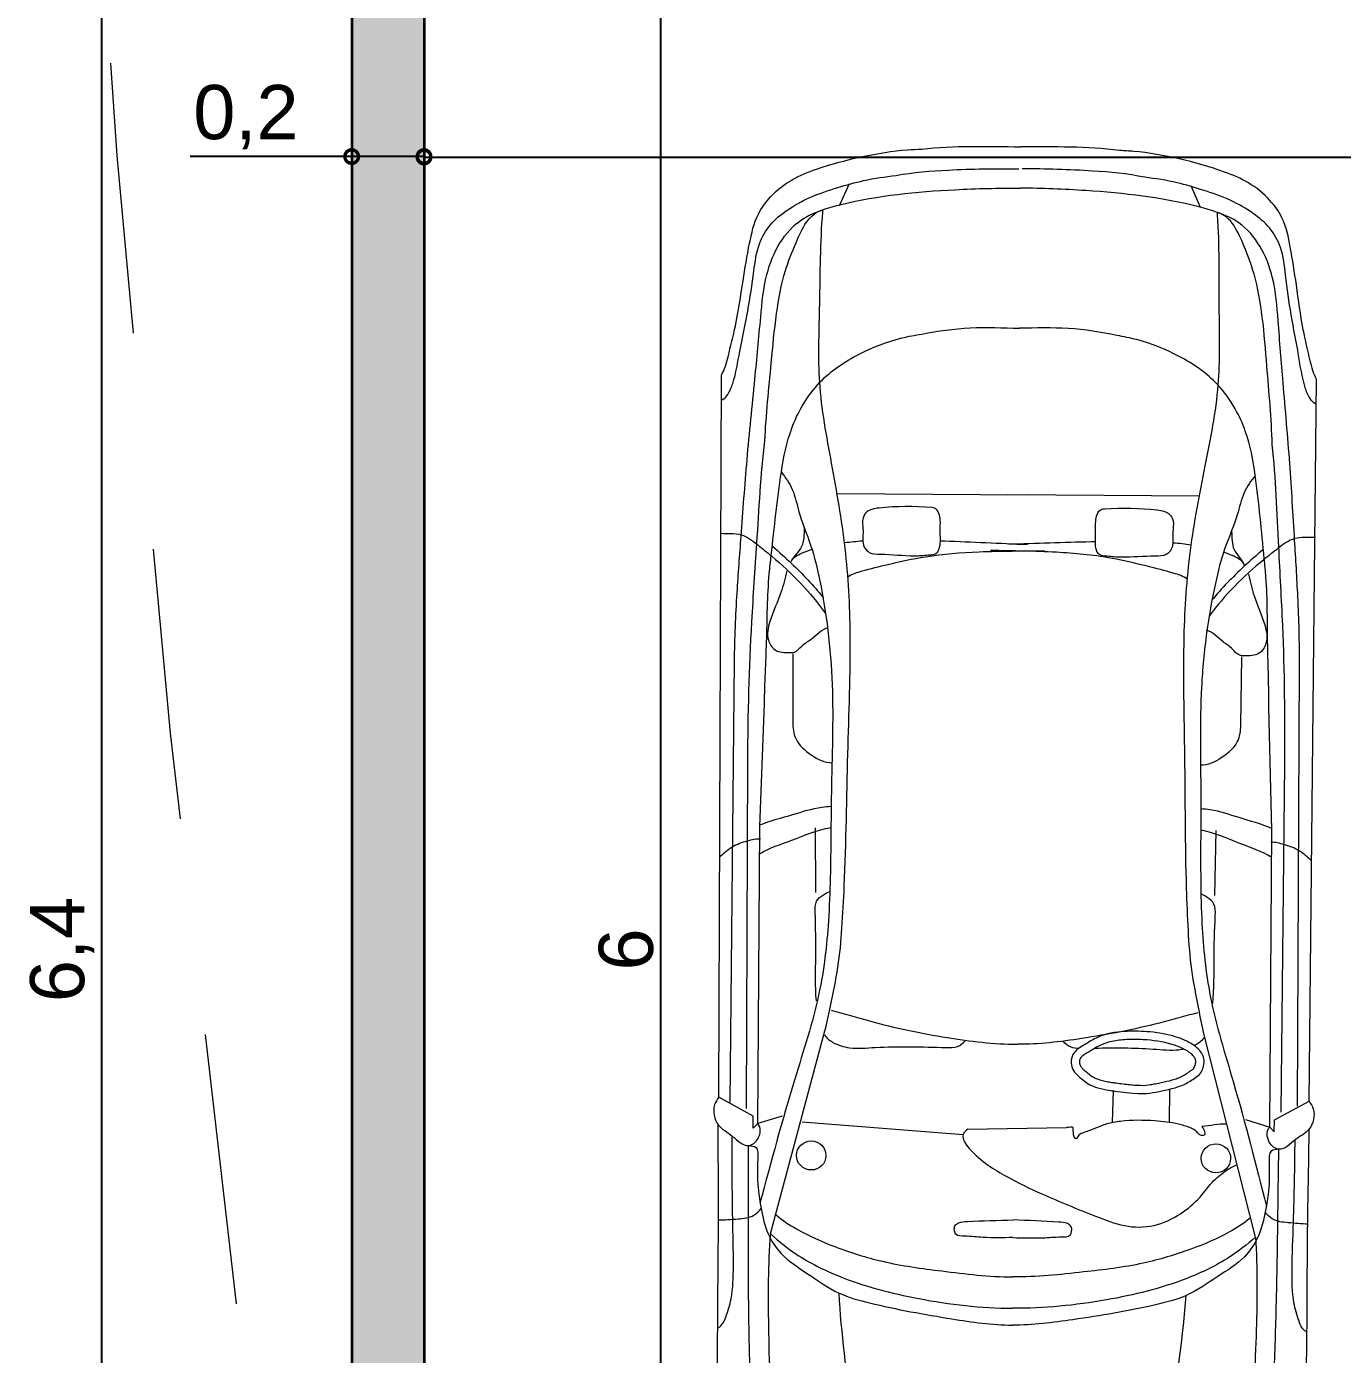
# Model space of a CAD drawing. Header units: millimetres. Extents: x 110427 to 125914, y 76277 to 76441.
# Drawn here: x 114084.264 to 114087.903, y 76340.829 to 76344.502 of the extents above; entities that cross this region are included whole.
import ezdxf

# ---------------------------------------------------------------- set-up
doc = ezdxf.new("R2010")
doc.units = ezdxf.units.MM
doc.linetypes.add('JIS_02_0.7', pattern=[1.35, 0.75, -0.6])
for name, color, linetype, lineweight in [('04_CIVIL A CONSTRUIR', 250, 'Continuous', 35), ('06_CIVIL VISTAS GRUESA', 244, 'Continuous', 13), ('09_CIVIL PROYECCIONES', 230, 'JIS_02_0.7', 5), ('11_CARPINTERIA Y MOBILIARIO', 141, 'Continuous', 9), ('12_HATCH', 8, 'Continuous', 9), ('13_COTAS', 8, 'Continuous', 9)]:
    doc.layers.add(name, color=color, linetype=linetype, lineweight=lineweight)
doc.styles.add('Swis721 BT', font='swiss.ttf')
doc.dimstyles.new('ISO-23', dxfattribs={"dimscale": 0.03, "dimtxt": 5, "dimasz": 2.5, "dimexe": 1.25, "dimexo": 0.625, "dimtad": 1, "dimtxsty": 'Swis721 BT', "dimblk": 'DOTSMALL', "dimcen": 2.5, "dimclrt": 150, "dimadec": 0, "dimazin": 0, "dimtfac": 1, "dimtmove": 0, "dimatfit": 3, "dimfxl": 0, "dimarcsym": 0})

# ---------------------------------------------------------------- blocks, each defined once
blk = doc.blocks.new('_DotSmall')
at = {"color": 0, "linetype": 'ByBlock', "const_width": 0.5}
blk.add_lwpolyline([(-0.0625, 0, 1), (0.0625, 0, 1)], format="xyb", close=True, dxfattribs=at)
blk = doc.blocks.new('*D548')
at = {"layer": '13_COTAS', "color": 0, "lineweight": -2}
for p, q in [((114085.363, 76344.2096), (114085.363, 76344.104)), ((114091.363, 76344.2096), (114091.363, 76344.104)), ((114085.363, 76344.1415), (114091.363, 76344.1415))]:
    blk.add_line(p, q, dxfattribs=at)
at = {"layer": 'Defpoints', "color": 0}
for p in [(114085.363, 76344.2284), (114091.363, 76344.2284), (114091.363, 76344.1415)]:
    blk.add_point(p, dxfattribs=at)
at = {"layer": '13_COTAS', "color": 0, "lineweight": -2, "xscale": 0.075, "yscale": 0.075, "zscale": 0.075, "rotation": 180}
blk.add_blockref('_DotSmall', (114085.363, 76344.1415), dxfattribs=at)
at = {"layer": '13_COTAS', "color": 0, "lineweight": -2, "xscale": 0.075, "yscale": 0.075, "zscale": 0.075}
blk.add_blockref('_DotSmall', (114091.363, 76344.1415), dxfattribs=at)
at = {"layer": '13_COTAS', "color": 150, "insert": (114088.363, 76344.2373), "char_height": 0.15, "attachment_point": 5, "style": 'Swis721 BT'}
blk.add_mtext('6', dxfattribs=at)
blk = doc.blocks.new('*D550')
at = {"layer": '13_COTAS', "color": 0, "lineweight": -2}
for p, q in [((114085.9912, 76344.9494), (114086.0557, 76344.9494)), ((114086.0182, 76338.9492), (114086.0182, 76344.9494)), ((114085.965, 76338.9492), (114086.0557, 76338.9492))]:
    blk.add_line(p, q, dxfattribs=at)
at = {"layer": 'Defpoints', "color": 0}
for p in [(114085.9724, 76344.9494), (114086.0182, 76344.9494), (114085.9462, 76338.9492)]:
    blk.add_point(p, dxfattribs=at)
at = {"layer": '13_COTAS', "color": 0, "lineweight": -2, "xscale": 0.075, "yscale": 0.075, "zscale": 0.075}
for p, rotation in [((114086.0182, 76344.9494), 90), ((114086.0182, 76338.9492), 270)]:
    blk.add_blockref('_DotSmall', p, dxfattribs=dict(at, rotation=rotation))
at = {"layer": '13_COTAS', "color": 150, "insert": (114085.9223, 76341.9493), "char_height": 0.15, "attachment_point": 5, "rotation": 90, "style": 'Swis721 BT'}
blk.add_mtext('6', dxfattribs=at)
blk = doc.blocks.new('*D537')
at = {"layer": '13_COTAS', "color": 0, "lineweight": -2}
for p, q in [((114085.163, 76344.0685), (114085.163, 76344.1803)), ((114085.363, 76344.0685), (114085.363, 76344.1803)), ((114085.163, 76344.1428), (114084.7167, 76344.1428)), ((114085.363, 76344.1428), (114085.163, 76344.1428))]:
    blk.add_line(p, q, dxfattribs=at)
at = {"layer": 'Defpoints', "color": 0}
for p in [(114085.163, 76344.1428), (114085.163, 76344.0497), (114085.363, 76344.0497)]:
    blk.add_point(p, dxfattribs=at)
at = {"layer": '13_COTAS', "color": 0, "lineweight": -2, "xscale": 0.075, "yscale": 0.075, "zscale": 0.075, "rotation": 180}
blk.add_blockref('_DotSmall', (114085.163, 76344.1428), dxfattribs=at)
at = {"layer": '13_COTAS', "color": 0, "lineweight": -2, "xscale": 0.075, "yscale": 0.075, "zscale": 0.075}
blk.add_blockref('_DotSmall', (114085.363, 76344.1428), dxfattribs=at)
at = {"layer": '13_COTAS', "color": 150, "insert": (114084.8705, 76344.252), "char_height": 0.15, "attachment_point": 5, "style": 'Swis721 BT'}
blk.add_mtext('0,2', dxfattribs=at)
blk = doc.blocks.new('*D590')
at = {"layer": '06_CIVIL VISTAS GRUESA', "color": 0, "lineweight": -2}
for p, q in [((114085.1442, 76345.1493), (114084.4339, 76345.1493)), ((114084.4714, 76345.1493), (114084.4714, 76338.7493)), ((114085.1442, 76338.7493), (114084.4339, 76338.7493))]:
    blk.add_line(p, q, dxfattribs=at)
at = {"layer": 'Defpoints', "color": 0}
for p in [(114085.163, 76345.1493), (114084.4714, 76338.7493), (114085.163, 76338.7493)]:
    blk.add_point(p, dxfattribs=at)
at = {"layer": '06_CIVIL VISTAS GRUESA', "color": 0, "lineweight": -2, "xscale": 0.075, "yscale": 0.075, "zscale": 0.075}
for p, rotation in [((114084.4714, 76345.1493), 90), ((114084.4714, 76338.7493), 270)]:
    blk.add_blockref('_DotSmall', p, dxfattribs=dict(at, rotation=rotation))
at = {"layer": '06_CIVIL VISTAS GRUESA', "color": 150, "insert": (114084.3622, 76341.9493), "char_height": 0.15, "attachment_point": 5, "rotation": 90, "style": 'Swis721 BT'}
blk.add_mtext('6,4', dxfattribs=at)

msp = doc.modelspace()

# ---------------------------------------------------------------- hatches: boundary and pattern name
at = {"layer": '12_HATCH'}
h = msp.add_hatch(color=1, dxfattribs=at)
h.dxf.hatch_style = 1
h.paths.add_polyline_path([(114085.363, 76345.1493), (114085.163, 76345.1493), (114085.163, 76338.7493), (114085.363, 76338.7493)])

# ---------------------------------------------------------------- linework, layer by layer
at = {"layer": '04_CIVIL A CONSTRUIR'}
for p, q in [((114085.163, 76345.1493), (114085.163, 76338.7493)), ((114085.363, 76345.1493), (114085.363, 76338.7493))]:
    msp.add_line(p, q, dxfattribs=at)
at = {"layer": '09_CIVIL PROYECCIONES'}
msp.add_arc((114153.3367, 76349.691), 69.0462, 183.273591, 204.549212, dxfattribs=at)
at = {"layer": '11_CARPINTERIA Y MOBILIARIO'}
for p, q in [((114086.5135, 76344.0093), (114086.5402, 76344.068)), ((114087.5103, 76344.0023), (114087.4846, 76344.0614)), ((114086.1784, 76341.5407), (114086.1854, 76343.5384)), ((114087.8108, 76341.5293), (114087.8318, 76343.5268)), ((114086.505, 76343.2107), (114087.0352, 76343.207)), ((114087.5077, 76343.2037), (114086.9775, 76343.2074)), ((114086.3828, 76342.7675), (114086.3827, 76342.5784)), ((114087.6237, 76342.7588), (114087.6211, 76342.5697)), ((114086.2097, 76341.5268), (114086.2218, 76342.7473)), ((114087.7792, 76341.5157), (114087.7843, 76342.7363)), ((114086.292, 76342.2895), (114086.3048, 76342.6298)), ((114087.7077, 76342.2795), (114087.6996, 76342.62)), ((114086.255, 76341.5092), (114086.2583, 76342.472)), ((114087.7337, 76341.4988), (114087.7439, 76342.4615)), ((114086.2862, 76341.4678), (114086.292, 76342.2895)), ((114086.4467, 76342.1065), (114086.4455, 76342.2858)), ((114087.5504, 76342.0988), (114087.5542, 76342.278)), ((114087.702, 76341.4578), (114087.7077, 76342.2795)), ((114086.3209, 76341.1626), (114086.472, 76341.7244)), ((114087.6629, 76341.1532), (114087.5198, 76341.717)), ((114087.2688, 76341.5576), (114087.2663, 76341.4713)), ((114087.4249, 76341.5622), (114087.4242, 76341.4702)), ((114086.2735, 76341.4884), (114086.1784, 76341.5407)), ((114087.7149, 76341.4782), (114087.8108, 76341.5293)), ((114086.2733, 76341.4553), (114086.2735, 76341.4884)), ((114086.2862, 76341.4678), (114086.2733, 76341.4553)), ((114086.3533, 76341.4878), (114086.2862, 76341.4678)), ((114086.4092, 76341.4723), (114086.8544, 76341.4372)), ((114087.6351, 76341.4788), (114087.702, 76341.4578)), ((114087.7147, 76341.4452), (114087.7149, 76341.4782)), ((114086.8675, 76341.452), (114087.14, 76341.4565)), ((114087.702, 76341.4578), (114087.7147, 76341.4452))]:
    msp.add_line(p, q, dxfattribs=at)
for centre in [(114086.4338, 76341.3794), (114087.5531, 76341.3715)]:
    msp.add_ellipse(centre, major_axis=(-0.0408, 0.0003), ratio=0.983266, start_param=4.712389, end_param=10.995574, dxfattribs=at)
for points, knots in [([(114086.1854, 76343.5384), (114086.1952, 76343.5535), (114086.2065, 76343.6007), (114086.2289, 76343.6864), (114086.2437, 76343.7925), (114086.2612, 76343.8957), (114086.2793, 76343.978), (114086.3236, 76344.0379), (114086.3789, 76344.0813), (114086.4661, 76344.1162), (114086.5728, 76344.1444), (114086.671, 76344.1606), (114086.7264, 76344.1628), (114086.7393, 76344.1636)], [0, 0, 0, 0, 0.056668, 0.14946, 0.28161, 0.392935, 0.481686, 0.542967, 0.622845, 0.69797, 0.833643, 0.965665, 1.00577, 1.00577, 1.00577, 1.00577]), ([(114087.8318, 76343.5268), (114087.8222, 76343.5421), (114087.8116, 76343.5894), (114087.7904, 76343.6754), (114087.7771, 76343.7817), (114087.761, 76343.8851), (114087.7441, 76343.9677), (114087.7006, 76344.0282), (114087.646, 76344.0724), (114087.5593, 76344.1085), (114087.453, 76344.1382), (114087.3551, 76344.1558), (114087.2997, 76344.1588), (114087.2868, 76344.1597)], [0, 0, 0, 0, 0.056668, 0.14946, 0.28161, 0.392935, 0.481686, 0.542967, 0.622845, 0.69797, 0.833643, 0.965665, 1.00577, 1.00577, 1.00577, 1.00577]), ([(114086.1879, 76343.4701), (114086.1943, 76343.4731), (114086.2068, 76343.4879), (114086.2246, 76343.5328), (114086.2365, 76343.6117), (114086.2596, 76343.7143), (114086.274, 76343.814), (114086.2845, 76343.8974), (114086.3182, 76343.9569), (114086.3694, 76343.9978), (114086.4322, 76344.0333), (114086.5048, 76344.0568), (114086.584, 76344.0794), (114086.6386, 76344.087), (114086.6688, 76344.0905)], [0, 0, 0, 0, 0.0219205, 0.0572122, 0.1522539, 0.2718866, 0.3894011, 0.4710097, 0.5346344, 0.5986698, 0.6733118, 0.758696, 0.8351341, 0.9293726, 0.9293726, 0.9293726, 0.9293726]), ([(114086.6688, 76344.0905), (114086.7163, 76344.0997), (114086.8299, 76344.1081), (114086.9432, 76344.1096), (114087.0083, 76344.1092)], [0, 0, 0, 0, 0.1502861, 0.3522699, 0.3522699, 0.3522699, 0.3522699]), ([(114087.3563, 76344.0856), (114087.3089, 76344.0955), (114087.1954, 76344.1055), (114087.0821, 76344.1087), (114087.0171, 76344.1091)], [0, 0, 0, 0, 0.1502861, 0.3522699, 0.3522699, 0.3522699, 0.3522699]), ([(114087.8283, 76343.4586), (114087.822, 76343.4617), (114087.8098, 76343.4767), (114087.7925, 76343.5217), (114087.7817, 76343.6008), (114087.7602, 76343.7038), (114087.7471, 76343.8037), (114087.7378, 76343.8872), (114087.7049, 76343.9471), (114087.6544, 76343.9888), (114087.592, 76344.0251), (114087.5198, 76344.0497), (114087.4409, 76344.0734), (114087.3863, 76344.0817), (114087.3563, 76344.0856)], [0, 0, 0, 0, 0.0219205, 0.0572122, 0.1522539, 0.2718866, 0.3894011, 0.4710097, 0.5346344, 0.5986698, 0.6733118, 0.758696, 0.8351341, 0.9293726, 0.9293726, 0.9293726, 0.9293726]), ([(114086.2218, 76342.7473), (114086.2224, 76342.8103), (114086.2274, 76342.9253), (114086.2416, 76343.1108), (114086.2557, 76343.3081), (114086.2767, 76343.5102), (114086.2927, 76343.6809), (114086.3043, 76343.8099), (114086.3417, 76343.9044), (114086.3979, 76343.9688), (114086.4621, 76343.9957), (114086.6018, 76344.0338), (114086.7863, 76344.0516), (114086.952, 76344.0559), (114087.0123, 76344.0554)], [0, 0, 0, 0, 0.198873, 0.363323, 0.587433, 0.823543, 1.004622, 1.129816, 1.230113, 1.320655, 1.388577, 1.443334, 1.771447, 1.958652, 1.958652, 1.958652, 1.958652]), ([(114087.7843, 76342.7363), (114087.7846, 76342.7993), (114087.7813, 76342.9144), (114087.7696, 76343.1), (114087.7583, 76343.2975), (114087.7402, 76343.4999), (114087.7266, 76343.6709), (114087.7167, 76343.8), (114087.6807, 76343.895), (114087.6254, 76343.9602), (114087.5616, 76343.988), (114087.4224, 76344.0281), (114087.2382, 76344.0484), (114087.0726, 76344.055), (114087.0123, 76344.0554)], [0, 0, 0, 0, 0.198873, 0.363323, 0.587433, 0.823543, 1.004622, 1.129816, 1.230113, 1.320655, 1.388577, 1.443334, 1.771447, 1.958652, 1.958652, 1.958652, 1.958652]), ([(114086.3056, 76343.3565), (114086.309, 76343.4286), (114086.3214, 76343.5461), (114086.3354, 76343.7029), (114086.356, 76343.817), (114086.3944, 76343.9123), (114086.4279, 76343.9863), (114086.4664, 76343.9958)], [0, 0, 0, 0, 0.2277977, 0.3719478, 0.4996814, 0.5863441, 0.709615, 0.709615, 0.709615, 0.709615]), ([(114086.472, 76341.7244), (114086.478, 76341.7468), (114086.489, 76341.8057), (114086.5104, 76341.8995), (114086.5194, 76342.011), (114086.5304, 76342.2077), (114086.5328, 76342.4791), (114086.5467, 76342.7907), (114086.5326, 76343.06), (114086.4915, 76343.2907), (114086.4496, 76343.5099), (114086.4595, 76343.7376), (114086.4584, 76343.8966), (114086.466, 76343.9882), (114086.4664, 76343.9958)], [0, 0, 0, 0, 0.073325, 0.188896, 0.303039, 0.425821, 0.811242, 1.159737, 1.41058, 1.660623, 1.899627, 2.11145, 2.377727, 2.401703, 2.401703, 2.401703, 2.401703]), ([(114087.5198, 76341.717), (114087.5141, 76341.7395), (114087.5039, 76341.7986), (114087.4839, 76341.8926), (114087.4764, 76342.0042), (114087.4681, 76342.2011), (114087.4696, 76342.4725), (114087.4601, 76342.7842), (114087.478, 76343.0534), (114087.5223, 76343.2835), (114087.5673, 76343.502), (114087.5606, 76343.7299), (114087.5639, 76343.8888), (114087.5576, 76343.9806), (114087.5573, 76343.9882)], [0, 0, 0, 0, 0.073325, 0.188896, 0.303039, 0.425821, 0.811242, 1.159737, 1.41058, 1.660623, 1.899627, 2.11145, 2.377727, 2.401703, 2.401703, 2.401703, 2.401703]), ([(114087.709, 76343.3467), (114087.7067, 76343.4188), (114087.6959, 76343.5364), (114087.6841, 76343.6934), (114087.6651, 76343.8078), (114087.6281, 76343.9036), (114087.5957, 76343.9781), (114087.5573, 76343.9882)], [0, 0, 0, 0, 0.2277977, 0.3719478, 0.4996814, 0.5863441, 0.709615, 0.709615, 0.709615, 0.709615]), ([(114086.3807, 76343.3916), (114086.3878, 76343.4134), (114086.4106, 76343.4585), (114086.4658, 76343.536), (114086.563, 76343.5993), (114086.6612, 76343.6377), (114086.7209, 76343.6488), (114086.7394, 76343.6516)], [0, 0, 0, 0, 0.0720749, 0.1581284, 0.2958089, 0.4262456, 0.4842292, 0.4842292, 0.4842292, 0.4842292]), ([(114086.7394, 76343.6516), (114086.7837, 76343.6603), (114086.8737, 76343.6734), (114086.9643, 76343.6691), (114087.0096, 76343.6681)], [0, 0, 0, 0, 0.140379, 0.2808468, 0.2808468, 0.2808468, 0.2808468]), ([(114087.2795, 76343.6478), (114087.2353, 76343.6571), (114087.1455, 76343.6715), (114087.0548, 76343.6684), (114087.0096, 76343.6681)], [0, 0, 0, 0, 0.140379, 0.2808468, 0.2808468, 0.2808468, 0.2808468]), ([(114087.6345, 76343.3828), (114087.6277, 76343.4046), (114087.6056, 76343.4501), (114087.5514, 76343.5283), (114087.4551, 76343.5931), (114087.3575, 76343.6328), (114087.2979, 76343.6447), (114087.2795, 76343.6478)], [0, 0, 0, 0, 0.0720749, 0.1581284, 0.2958089, 0.4262456, 0.4842292, 0.4842292, 0.4842292, 0.4842292]), ([(114086.3048, 76342.6298), (114086.3054, 76342.6863), (114086.3125, 76342.806), (114086.3123, 76342.943), (114086.3303, 76343.0998), (114086.3441, 76343.2344), (114086.3651, 76343.3529), (114086.3807, 76343.3916)], [0, 0, 0, 0, 0.1783018, 0.3787173, 0.431954, 0.6762374, 0.8077184, 0.8077184, 0.8077184, 0.8077184]), ([(114087.6996, 76342.62), (114087.6999, 76342.6765), (114087.6945, 76342.7963), (114087.6966, 76342.9333), (114087.6807, 76343.0903), (114087.6689, 76343.2251), (114087.6495, 76343.3439), (114087.6345, 76343.3828)], [0, 0, 0, 0, 0.1783018, 0.3787173, 0.431954, 0.6762374, 0.8077184, 0.8077184, 0.8077184, 0.8077184]), ([(114086.2583, 76342.472), (114086.2593, 76342.6), (114086.2643, 76342.8006), (114086.2861, 76343.0951), (114086.2943, 76343.2624), (114086.3056, 76343.3565)], [0, 0, 0, 0, 0.4042759, 0.6333827, 0.9326252, 0.9326252, 0.9326252, 0.9326252]), ([(114087.7439, 76342.4615), (114087.7448, 76342.5895), (114087.7425, 76342.7902), (114087.7249, 76343.085), (114087.719, 76343.2524), (114087.709, 76343.3467)], [0, 0, 0, 0, 0.4042759, 0.6333827, 0.9326252, 0.9326252, 0.9326252, 0.9326252]), ([(114086.3515, 76343.2701), (114086.363, 76343.2549), (114086.3863, 76343.2209), (114086.4002, 76343.1484), (114086.4356, 76343.0676), (114086.4615, 76342.9576), (114086.4823, 76342.829), (114086.4976, 76342.6334), (114086.4881, 76342.4051), (114086.4886, 76342.1868), (114086.4815, 76342.0009), (114086.4599, 76341.8114), (114086.3748, 76341.5563), (114086.3231, 76341.3626), (114086.2921, 76341.2484)], [0, 0, 0, 0, 0.05975, 0.126928, 0.230034, 0.336675, 0.482225, 0.641324, 0.954906, 1.203173, 1.330375, 1.542773, 1.802261, 2.175545, 2.175545, 2.175545, 2.175545]), ([(114087.662, 76343.2608), (114087.6502, 76343.2459), (114087.6265, 76343.2121), (114087.6116, 76343.1398), (114087.575, 76343.0596), (114087.5476, 76342.95), (114087.525, 76342.8216), (114087.5069, 76342.6263), (114087.5132, 76342.3978), (114087.5097, 76342.1796), (114087.5141, 76341.9936), (114087.533, 76341.8038), (114087.6146, 76341.5475), (114087.6636, 76341.3532), (114087.693, 76341.2386)], [0, 0, 0, 0, 0.05975, 0.126928, 0.230034, 0.336675, 0.482225, 0.641324, 0.954906, 1.203173, 1.330375, 1.542773, 1.802261, 2.175545, 2.175545, 2.175545, 2.175545]), ([(114086.7191, 76343.0384), (114086.6879, 76343.0386), (114086.6478, 76343.0435), (114086.5962, 76343.0426), (114086.5725, 76343.0693), (114086.5806, 76343.105), (114086.5727, 76343.1387), (114086.5858, 76343.1602), (114086.6028, 76343.1683), (114086.6633, 76343.1755), (114086.7202, 76343.1759), (114086.7792, 76343.1709), (114086.7887, 76343.1558), (114086.7919, 76343.134), (114086.7895, 76343.1023), (114086.7933, 76343.0724), (114086.7827, 76343.0418), (114086.7516, 76343.0406), (114086.732, 76343.0383), (114086.7191, 76343.0384)], [0, 0, 0, 0, 0.0969044, 0.1295913, 0.1506192, 0.1985921, 0.2360698, 0.2557908, 0.2719711, 0.2929882, 0.44406, 0.4519132, 0.4720918, 0.4918599, 0.5228758, 0.5707096, 0.5892096, 0.6145759, 0.654681, 0.654681, 0.654681, 0.654681]), ([(114087.2912, 76343.0344), (114087.3224, 76343.0342), (114087.3625, 76343.0384), (114087.4141, 76343.0368), (114087.4382, 76343.0632), (114087.4306, 76343.0991), (114087.4389, 76343.1326), (114087.4262, 76343.1543), (114087.4093, 76343.1627), (114087.3489, 76343.1707), (114087.292, 76343.1719), (114087.2329, 76343.1677), (114087.2232, 76343.1528), (114087.2197, 76343.131), (114087.2217, 76343.0993), (114087.2175, 76343.0694), (114087.2276, 76343.0386), (114087.2587, 76343.037), (114087.2783, 76343.0345), (114087.2912, 76343.0344)], [0, 0, 0, 0, 0.0969044, 0.1295913, 0.1506192, 0.1985921, 0.2360698, 0.2557908, 0.2719711, 0.2929882, 0.44406, 0.4519132, 0.4720918, 0.4918599, 0.5228758, 0.5707096, 0.5892096, 0.6145759, 0.654681, 0.654681, 0.654681, 0.654681]), ([(114086.1828, 76343.1008), (114086.202, 76343.0991), (114086.241, 76343.1045), (114086.2851, 76343.0692), (114086.3676, 76343.0034), (114086.4317, 76342.9381), (114086.4732, 76342.879)], [0, 0, 0, 0, 0.0597371, 0.1139981, 0.1672498, 0.3938869, 0.3938869, 0.3938869, 0.3938869]), ([(114086.4148, 76343.114), (114086.4133, 76343.0971), (114086.415, 76343.0607), (114086.3853, 76343.0377), (114086.3786, 76343.0224)], [0, 0, 0, 0, 0.0535488, 0.1060573, 0.1060573, 0.1060573, 0.1060573]), ([(114087.8282, 76343.0892), (114087.8091, 76343.0878), (114087.7702, 76343.0937), (114087.7255, 76343.0591), (114087.6422, 76342.9944), (114087.5771, 76342.93), (114087.5348, 76342.8715)], [0, 0, 0, 0, 0.0597371, 0.1139981, 0.1672498, 0.3938869, 0.3938869, 0.3938869, 0.3938869]), ([(114087.5965, 76343.1057), (114087.5978, 76343.0888), (114087.5955, 76343.0524), (114087.6249, 76343.029), (114087.6314, 76343.0136)], [0, 0, 0, 0, 0.0535488, 0.1060573, 0.1060573, 0.1060573, 0.1060573]), ([(114086.3273, 76343.0642), (114086.3452, 76343.0491), (114086.3937, 76343.0046), (114086.4404, 76342.9566), (114086.4665, 76342.923)], [0, 0, 0, 0, 1.868162, 5.271297, 5.271297, 5.271297, 5.271297]), ([(114086.3786, 76343.0224), (114086.383, 76343.0339), (114086.4053, 76343.0454), (114086.4266, 76343.0534), (114086.436, 76343.0564)], [0, 0, 0, 0, 0.983949, 1.771691, 1.771691, 1.771691, 1.771691]), ([(114086.5346, 76342.9796), (114086.5461, 76342.9883), (114086.5846, 76342.9998), (114086.656, 76343.0171), (114086.7634, 76343.0411), (114086.9091, 76343.052), (114087.0195, 76343.0519), (114087.0803, 76343.0518)], [0, 0, 0, 0, 0.0451009, 0.1211996, 0.2308505, 0.385263, 0.5739042, 0.5739042, 0.5739042, 0.5739042]), ([(114086.7911, 76343.0801), (114086.7951, 76343.0799), (114086.875, 76343.0769), (114086.9551, 76343.0732), (114087.0312, 76343.0697)], [11.235438, 11.235438, 11.235438, 11.235438, 11.552536, 17.586883, 17.586883, 17.586883, 17.586883]), ([(114087.4748, 76342.973), (114087.4635, 76342.9819), (114087.4251, 76342.9938), (114087.3539, 76343.0122), (114087.2469, 76343.0377), (114087.1014, 76343.0507), (114086.9909, 76343.0521), (114086.9302, 76343.0529)], [0, 0, 0, 0, 0.0451009, 0.1211996, 0.2308505, 0.385263, 0.5739042, 0.5739042, 0.5739042, 0.5739042]), ([(114087.2197, 76343.077), (114087.2157, 76343.077), (114087.1358, 76343.075), (114087.0557, 76343.0725), (114086.9795, 76343.0701)], [11.235438, 11.235438, 11.235438, 11.235438, 11.552536, 17.586883, 17.586883, 17.586883, 17.586883]), ([(114087.6833, 76343.0546), (114087.6652, 76343.0399), (114087.6161, 76342.9961), (114087.5687, 76342.9487), (114087.5421, 76342.9154)], [0, 0, 0, 0, 1.868162, 5.271297, 5.271297, 5.271297, 5.271297]), ([(114087.6314, 76343.0136), (114087.6272, 76343.0251), (114087.6051, 76343.0369), (114087.5838, 76343.0452), (114087.5744, 76343.0484)], [0, 0, 0, 0, 0.983949, 1.771691, 1.771691, 1.771691, 1.771691]), ([(114086.3666, 76342.9965), (114086.3615, 76342.9764), (114086.3501, 76342.9282), (114086.3204, 76342.8692), (114086.3082, 76342.8112), (114086.3331, 76342.7709), (114086.365, 76342.7706), (114086.3929, 76342.7704), (114086.408, 76342.7925), (114086.4413, 76342.8103), (114086.4621, 76342.8351), (114086.4803, 76342.8398)], [0, 0, 0, 0, 0.0655106, 0.1550445, 0.2094604, 0.2438604, 0.287164, 0.3001388, 0.3275984, 0.3616951, 0.4200969, 0.4200969, 0.4200969, 0.4200969]), ([(114087.643, 76342.9875), (114087.6479, 76342.9673), (114087.6586, 76342.919), (114087.6875, 76342.8596), (114087.6988, 76342.8014), (114087.6734, 76342.7615), (114087.6415, 76342.7617), (114087.6136, 76342.7618), (114087.5988, 76342.7842), (114087.5657, 76342.8024), (114087.5453, 76342.8275), (114087.5272, 76342.8324)], [0, 0, 0, 0, 0.0655106, 0.1550445, 0.2094604, 0.2438604, 0.287164, 0.3001388, 0.3275984, 0.3616951, 0.4200969, 0.4200969, 0.4200969, 0.4200969]), ([(114086.3827, 76342.5784), (114086.3826, 76342.563), (114086.3875, 76342.525), (114086.432, 76342.4855), (114086.4713, 76342.4656), (114086.4917, 76342.4659)], [0, 0, 0, 0, 0.0486628, 0.1144515, 0.1777721, 0.1777721, 0.1777721, 0.1777721]), ([(114087.6211, 76342.5697), (114087.6209, 76342.5543), (114087.6155, 76342.5163), (114087.5705, 76342.4775), (114087.5309, 76342.4582), (114087.5105, 76342.4588)], [0, 0, 0, 0, 0.0486628, 0.1144515, 0.1777721, 0.1777721, 0.1777721, 0.1777721]), ([(114086.2921, 76342.2937), (114086.3214, 76342.3061), (114086.3791, 76342.3205), (114086.4444, 76342.3419), (114086.4804, 76342.3451), (114086.4891, 76342.3456)], [0, 0, 0, 0, 2.528586, 4.711885, 5.408215, 5.408215, 5.408215, 5.408215]), ([(114087.7076, 76342.2837), (114087.6785, 76342.2965), (114087.6211, 76342.3118), (114087.556, 76342.3341), (114087.5201, 76342.3378), (114087.5114, 76342.3384)], [0, 0, 0, 0, 2.528586, 4.711885, 5.408215, 5.408215, 5.408215, 5.408215]), ([(114086.2913, 76342.2141), (114086.3188, 76342.2306), (114086.3863, 76342.2517), (114086.4511, 76342.2808), (114086.4888, 76342.2864)], [0, 0, 0, 0, 0.1000351, 0.2184418, 0.2184418, 0.2184418, 0.2184418]), ([(114087.7074, 76342.2042), (114087.6801, 76342.221), (114087.6128, 76342.243), (114087.5484, 76342.2731), (114087.5108, 76342.2792)], [0, 0, 0, 0, 0.1000351, 0.2184418, 0.2184418, 0.2184418, 0.2184418]), ([(114086.1807, 76342.2061), (114086.192, 76342.2157), (114086.2153, 76342.2367), (114086.2545, 76342.2497), (114086.2818, 76342.2561), (114086.294, 76342.2559)], [1.808086, 1.808086, 1.808086, 1.808086, 2.918874, 4.131288, 5.10151, 5.10151, 5.10151, 5.10151]), ([(114087.8178, 76342.1946), (114087.8067, 76342.2043), (114087.7836, 76342.2257), (114087.7446, 76342.2392), (114087.7174, 76342.246), (114087.7052, 76342.2459)], [1.808086, 1.808086, 1.808086, 1.808086, 2.918874, 4.131288, 5.10151, 5.10151, 5.10151, 5.10151]), ([(114086.4482, 76341.8076), (114086.4447, 76341.848), (114086.4478, 76341.9306), (114086.4459, 76342.019), (114086.4441, 76342.083), (114086.4656, 76342.1005), (114086.4794, 76342.1075), (114086.4854, 76342.11)], [0, 0, 0, 0, 3.267856, 6.568708, 7.399663, 8.099385, 8.621705, 8.621705, 8.621705, 8.621705]), ([(114087.5447, 76341.7999), (114087.5488, 76341.8402), (114087.5469, 76341.9229), (114087.55, 76342.0112), (114087.5527, 76342.0752), (114087.5315, 76342.093), (114087.5178, 76342.1002), (114087.5117, 76342.1028)], [0, 0, 0, 0, 3.267856, 6.568708, 7.399663, 8.099385, 8.621705, 8.621705, 8.621705, 8.621705]), ([(114086.4891, 76341.781), (114086.5247, 76341.7721), (114086.6295, 76341.7396), (114086.801, 76341.7041), (114086.939, 76341.6873), (114087.0041, 76341.6869)], [0, 0, 0, 0, 0.1139079, 0.3411539, 0.543502, 0.543502, 0.543502, 0.543502]), ([(114087.5035, 76341.7739), (114087.4678, 76341.7655), (114087.3625, 76341.7343), (114087.1959, 76341.7032), (114087.0637, 76341.6864), (114087.0041, 76341.6869)], [0, 0, 0, 0, 0.1139079, 0.3411539, 0.5260188, 0.5260188, 0.5260188, 0.5260188]), ([(114086.4706, 76341.7136), (114086.4759, 76341.7045), (114086.498, 76341.6873), (114086.5473, 76341.673), (114086.6535, 76341.6831), (114086.7496, 76341.6792), (114086.8387, 76341.6773), (114086.8542, 76341.6904), (114086.8605, 76341.6976)], [0, 0, 0, 0, 0.842998, 2.122875, 3.997599, 9.174838, 10.012722, 10.751336, 10.751336, 10.751336, 10.751336]), ([(114087.1739, 76341.6754), (114087.1664, 76341.6756), (114087.1499, 76341.6773), (114087.1371, 76341.6884), (114087.1309, 76341.6957)], [9.436432, 9.436432, 9.436432, 9.436432, 10.012722, 10.751336, 10.751336, 10.751336, 10.751336]), ([(114087.2688, 76341.5576), (114087.2814, 76341.5552), (114087.2124, 76341.5669), (114087.1934, 76341.583), (114087.1596, 76341.6078), (114087.1508, 76341.6357), (114087.1565, 76341.6657), (114087.1903, 76341.6853), (114087.2341, 76341.714), (114087.2963, 76341.7241), (114087.3656, 76341.7231), (114087.4288, 76341.7138), (114087.4807, 76341.6936), (114087.5126, 76341.669), (114087.5228, 76341.6424), (114087.5184, 76341.623), (114087.512, 76341.6054), (114087.4919, 76341.5919), (114087.4579, 76341.5684), (114087.3819, 76341.5547), (114087.3519, 76341.5462), (114087.2567, 76341.5598), (114087.2688, 76341.5576)], [0, 0, 0, 0, 0.03969, 0.089634, 0.13125, 0.1542862, 0.1797268, 0.2207266, 0.2680991, 0.3447665, 0.4095645, 0.4843001, 0.541515, 0.5817687, 0.6060665, 0.6262474, 0.6436722, 0.6634686, 0.6988791, 0.7758465, 0.8696394, 0.907731, 0.907731, 0.907731, 0.907731]), ([(114087.267, 76341.5811), (114087.2634, 76341.5818), (114087.2589, 76341.5826), (114087.2492, 76341.5847), (114087.2439, 76341.5858), (114087.2294, 76341.5894), (114087.2233, 76341.5916), (114087.2147, 76341.5956), (114087.212, 76341.5973), (114087.2067, 76341.6013), (114087.2049, 76341.6027), (114087.1975, 76341.6083), (114087.1919, 76341.6125), (114087.1848, 76341.6191), (114087.1826, 76341.6215), (114087.1795, 76341.6256), (114087.1785, 76341.6273), (114087.1769, 76341.631), (114087.1764, 76341.633), (114087.1757, 76341.6383), (114087.176, 76341.642), (114087.1772, 76341.646), (114087.1776, 76341.647), (114087.1789, 76341.6493), (114087.1803, 76341.651), (114087.1852, 76341.6553), (114087.1885, 76341.6577), (114087.1966, 76341.6628), (114087.2014, 76341.6657), (114087.2103, 76341.6712), (114087.2146, 76341.6738), (114087.2244, 76341.6796), (114087.2298, 76341.6826), (114087.2405, 76341.6875), (114087.246, 76341.6896), (114087.2579, 76341.6932), (114087.2641, 76341.6946), (114087.2834, 76341.6982), (114087.2972, 76341.6995), (114087.3244, 76341.7007), (114087.338, 76341.7005), (114087.379, 76341.6982), (114087.4063, 76341.6944), (114087.4416, 76341.6838), (114087.4512, 76341.6802), (114087.4655, 76341.6733), (114087.4705, 76341.6706), (114087.4798, 76341.6646), (114087.4839, 76341.6616), (114087.4902, 76341.6556), (114087.4925, 76341.6528), (114087.496, 76341.6468), (114087.4971, 76341.6438), (114087.4976, 76341.6402), (114087.4977, 76341.6393), (114087.4974, 76341.6362), (114087.497, 76341.6343), (114087.4958, 76341.6298), (114087.495, 76341.6271), (114087.4936, 76341.6232), (114087.493, 76341.6218), (114087.4923, 76341.6207), (114087.4922, 76341.6206), (114087.4915, 76341.6198), (114087.4909, 76341.6192), (114087.4886, 76341.6174), (114087.4865, 76341.6159), (114087.4817, 76341.6126), (114087.4793, 76341.611), (114087.475, 76341.6081), (114087.4729, 76341.6067), (114087.4667, 76341.6028), (114087.4628, 76341.6004), (114087.4549, 76341.5964), (114087.4508, 76341.5946), (114087.4418, 76341.5913), (114087.4371, 76341.5897), (114087.4224, 76341.5856), (114087.4121, 76341.5833), (114087.3967, 76341.5802), (114087.391, 76341.579), (114087.3811, 76341.5769), (114087.3768, 76341.5761), (114087.3644, 76341.574), (114087.3566, 76341.5732), (114087.3394, 76341.5736), (114087.3339, 76341.5739), (114087.3226, 76341.5747), (114087.317, 76341.5752), (114087.2984, 76341.5773), (114087.2826, 76341.5793), (114087.2722, 76341.5806), (114087.2707, 76341.5808), (114087.2689, 76341.5809), (114087.2684, 76341.581), (114087.2675, 76341.581), (114087.2672, 76341.5811), (114087.267, 76341.5811)], [0.497033, 0.497033, 0.497033, 0.497033, 0.723444, 0.723444, 0.974636, 0.974636, 1.50964, 1.50964, 2.044645, 2.044645, 2.271061, 2.271061, 2.862376, 2.862376, 3.217654, 3.217654, 3.537253, 3.537253, 3.856852, 3.856852, 4.368613, 4.368613, 4.584627, 4.584627, 4.99269, 4.99269, 5.400753, 5.400753, 5.808816, 5.808816, 6.216879, 6.216879, 6.778716, 6.778716, 7.350371, 7.350371, 7.922025, 7.922025, 9.065335, 9.065335, 10.208644, 10.208644, 12.495263, 12.495263, 13.409896, 13.409896, 13.929088, 13.929088, 14.44828, 14.44828, 14.909885, 14.909885, 15.371489, 15.371489, 15.62524, 15.62524, 15.87899, 15.87899, 16.120875, 16.120875, 16.36276, 16.36276, 16.51635, 16.51635, 16.669941, 16.669941, 16.921521, 16.921521, 17.136676, 17.136676, 17.351831, 17.351831, 17.782142, 17.782142, 18.204974, 18.204974, 18.627807, 18.627807, 19.473473, 19.473473, 19.978923, 19.978923, 20.484372, 20.484372, 21.475119, 21.475119, 21.859144, 21.859144, 22.162884, 22.162884, 22.770362, 22.770362, 22.900493, 22.900493, 22.951221, 22.951221, 22.964298, 22.964298, 22.964298, 22.964298]), ([(114087.521, 76341.7062), (114087.5155, 76341.6972), (114087.5054, 76341.6896), (114087.4945, 76341.6839), (114087.4931, 76341.6832)], [0, 0, 0, 0, 0.8429982, 0.9626806, 0.9626806, 0.9626806, 0.9626806]), ([(114087.4649, 76341.6735), (114087.4603, 76341.6725), (114087.4322, 76341.668), (114087.3487, 76341.6771), (114087.273, 76341.6764), (114087.2178, 76341.6757)], [1.749253, 1.749253, 1.749253, 1.749253, 2.122875, 3.997599, 8.307432, 8.307432, 8.307432, 8.307432]), ([(114086.1784, 76341.5407), (114086.1735, 76341.5345), (114086.1587, 76341.5114), (114086.1696, 76341.4594), (114086.2167, 76341.4371), (114086.2535, 76341.3952), (114086.2938, 76341.4257), (114086.2959, 76341.4578), (114086.2862, 76341.4678)], [0, 0, 0, 0, 0.024864, 0.0846267, 0.1362471, 0.1900683, 0.2245199, 0.2681841, 0.2681841, 0.2681841, 0.2681841]), ([(114087.8108, 76341.5293), (114087.8155, 76341.5229), (114087.83, 76341.4996), (114087.8184, 76341.4478), (114087.771, 76341.4262), (114087.7336, 76341.3848), (114087.6938, 76341.4159), (114087.6921, 76341.4479), (114087.702, 76341.4578)], [0, 0, 0, 0, 0.024864, 0.0846267, 0.1362471, 0.1900683, 0.2245199, 0.2681841, 0.2681841, 0.2681841, 0.2681841]), ([(114087.514, 76341.46), (114087.5163, 76341.4562), (114087.5212, 76341.4502), (114087.5245, 76341.4351), (114087.5156, 76341.4341), (114087.5097, 76341.4353), (114087.503, 76341.4409), (114087.4953, 76341.4504), (114087.476, 76341.459), (114087.4392, 76341.4698), (114087.3746, 76341.4772), (114087.3079, 76341.4775), (114087.2435, 76341.467), (114087.205, 76341.4467), (114087.1736, 76341.4394), (114087.1668, 76341.4237), (114087.1618, 76341.429), (114087.1588, 76341.435), (114087.1597, 76341.4431), (114087.1574, 76341.4499), (114087.1601, 76341.4614), (114087.146, 76341.4566), (114087.14, 76341.4565)], [0, 0, 0, 0, 0.0138597, 0.0278304, 0.0329137, 0.0379971, 0.0465756, 0.0592704, 0.0762214, 0.1105991, 0.1789801, 0.2766959, 0.3173629, 0.3800771, 0.4110544, 0.4160421, 0.4210284, 0.4277212, 0.4387433, 0.4448131, 0.4508005, 0.4694463, 0.4694463, 0.4694463, 0.4694463]), ([(114086.1869, 76340.4864), (114086.18, 76340.5221), (114086.1754, 76340.6612), (114086.1742, 76340.8995), (114086.1784, 76341.1893), (114086.1767, 76341.377), (114086.1768, 76341.4642)], [0, 0, 0, 0, 0.114897, 0.437061, 0.754269, 1.029686, 1.029686, 1.029686, 1.029686]), ([(114086.1771, 76340.9035), (114086.1879, 76340.9082), (114086.2011, 76340.9388), (114086.2173, 76340.9935), (114086.2198, 76341.0876), (114086.2154, 76341.2368), (114086.2152, 76341.3575), (114086.2155, 76341.4332)], [0, 0, 0, 0, 0.0364992, 0.0923739, 0.1867837, 0.3273982, 0.5667068, 0.5667068, 0.5667068, 0.5667068]), ([(114086.8675, 76341.452), (114086.8613, 76341.4496), (114086.8456, 76341.4304), (114086.878, 76341.3884), (114086.9187, 76341.3537), (114086.9883, 76341.3126), (114087.0868, 76341.2647), (114087.1965, 76341.2211), (114087.2981, 76341.1807), (114087.3832, 76341.1795), (114087.4545, 76341.2144), (114087.5089, 76341.2596), (114087.5428, 76341.3086), (114087.5784, 76341.3365), (114087.602, 76341.3506), (114087.612, 76341.3536)], [0, 0, 0, 0, 0.527288, 1.647451, 3.487558, 5.099073, 7.968657, 12.238313, 14.475187, 16.613757, 18.744202, 20.639343, 22.223389, 23.452731, 24.286529, 24.286529, 24.286529, 24.286529]), ([(114087.7874, 76340.4751), (114087.7949, 76340.5108), (114087.8014, 76340.6498), (114087.8059, 76340.888), (114087.8058, 76341.1779), (114087.8102, 76341.3655), (114087.8113, 76341.4527)], [0, 0, 0, 0, 0.114897, 0.437061, 0.754269, 1.029686, 1.029686, 1.029686, 1.029686]), ([(114086.3354, 76340.2185), (114086.3219, 76340.2386), (114086.3097, 76340.2915), (114086.2898, 76340.4015), (114086.2729, 76340.5577), (114086.2648, 76340.7526), (114086.2602, 76340.9725), (114086.2598, 76341.1904), (114086.2604, 76341.341), (114086.26, 76341.4068)], [0, 0, 0, 0, 0.076148, 0.165903, 0.355672, 0.569871, 0.782325, 1.050047, 1.257936, 1.257936, 1.257936, 1.257936]), ([(114086.26, 76341.4068), (114086.2672, 76341.4057), (114086.2825, 76341.4067), (114086.2855, 76341.3932), (114086.2863, 76341.3887)], [0, 0, 0, 0, 0.02274132, 0.03717479, 0.03717479, 0.03717479, 0.03717479]), ([(114087.6352, 76340.2093), (114087.649, 76340.2293), (114087.6619, 76340.282), (114087.6833, 76340.3917), (114087.7024, 76340.5476), (114087.7132, 76340.7424), (114087.721, 76340.9622), (114087.7244, 76341.1801), (114087.726, 76341.3307), (114087.7273, 76341.3965)], [0, 0, 0, 0, 0.076148, 0.165903, 0.355672, 0.569871, 0.782325, 1.050047, 1.257936, 1.257936, 1.257936, 1.257936]), ([(114087.7273, 76341.3965), (114087.72, 76341.3955), (114087.7048, 76341.3967), (114087.7016, 76341.3833), (114087.7007, 76341.3788)], [0, 0, 0, 0, 0.02274132, 0.03717479, 0.03717479, 0.03717479, 0.03717479]), ([(114087.8031, 76340.8921), (114087.7924, 76340.8969), (114087.7796, 76340.9277), (114087.7642, 76340.9826), (114087.763, 76341.0768), (114087.7695, 76341.2258), (114087.7714, 76341.3465), (114087.7722, 76341.4223)], [0, 0, 0, 0, 0.0364992, 0.0923739, 0.1867837, 0.3273982, 0.5667068, 0.5667068, 0.5667068, 0.5667068]), ([(114086.2863, 76341.3887), (114086.2861, 76341.3627), (114086.2833, 76341.3103), (114086.2938, 76341.2343), (114086.3102, 76341.1637), (114086.353, 76341.0978), (114086.4275, 76341.0516), (114086.5041, 76340.9955), (114086.6419, 76340.9584), (114086.8013, 76340.93), (114086.9341, 76340.9103), (114086.9902, 76340.91)], [0, 0, 0, 0, 0.082256, 0.165174, 0.241383, 0.30939, 0.405348, 0.511507, 0.603349, 0.843635, 1.017671, 1.017671, 1.017671, 1.017671]), ([(114087.7007, 76341.3788), (114087.7005, 76341.3528), (114087.7026, 76341.3003), (114087.691, 76341.2245), (114087.6737, 76341.1541), (114087.6299, 76341.0888), (114087.5548, 76341.0437), (114087.4775, 76340.9887), (114087.3391, 76340.9535), (114087.1793, 76340.9273), (114087.0462, 76340.9096), (114086.9902, 76340.91)], [0, 0, 0, 0, 0.082256, 0.165174, 0.241383, 0.30939, 0.405348, 0.511507, 0.603349, 0.843635, 1.017671, 1.017671, 1.017671, 1.017671]), ([(114086.1763, 76341.2011), (114086.1947, 76341.2012), (114086.2271, 76341.2038), (114086.273, 76341.2072), (114086.2892, 76341.2255), (114086.2953, 76341.2327)], [0, 0, 0, 0, 1.462159, 2.651105, 3.386321, 3.386321, 3.386321, 3.386321]), ([(114086.3371, 76341.2151), (114086.3542, 76341.2002), (114086.4061, 76341.1661), (114086.5049, 76341.1229), (114086.6391, 76341.08), (114086.805, 76341.0583), (114086.9255, 76341.0438), (114086.9911, 76341.0433)], [0, 0, 0, 0, 0.0708922, 0.1925846, 0.3348457, 0.5072814, 0.7109928, 0.7109928, 0.7109928, 0.7109928]), ([(114087.8081, 76341.1896), (114087.7896, 76341.19), (114087.7573, 76341.193), (114087.7115, 76341.1971), (114087.6955, 76341.2156), (114087.6895, 76341.2229)], [0, 0, 0, 0, 1.462159, 2.651105, 3.386321, 3.386321, 3.386321, 3.386321]), ([(114086.9919, 76341.1521), (114086.9643, 76341.1522), (114086.9182, 76341.1506), (114086.8695, 76341.1565), (114086.8342, 76341.1559), (114086.8291, 76341.173), (114086.8298, 76341.1859), (114086.8448, 76341.1964), (114086.9002, 76341.1983), (114086.9502, 76341.2001), (114086.9922, 76341.2011)], [0, 0, 0, 0, 0.0857277, 0.1381048, 0.1641986, 0.1769751, 0.1890325, 0.2028129, 0.2286049, 0.3592554, 0.3592554, 0.3592554, 0.3592554]), ([(114087.6475, 76341.2059), (114087.6302, 76341.1913), (114087.5778, 76341.1578), (114087.4784, 76341.1161), (114087.3436, 76341.075), (114087.1774, 76341.0557), (114087.0567, 76341.0429), (114086.9911, 76341.0433)], [0, 0, 0, 0, 0.0708922, 0.1925846, 0.3348457, 0.5072814, 0.7109928, 0.7109928, 0.7109928, 0.7109928]), ([(114086.9919, 76341.1521), (114087.0195, 76341.1518), (114087.0655, 76341.1496), (114087.1143, 76341.1548), (114087.1496, 76341.1537), (114087.1549, 76341.1707), (114087.1544, 76341.1836), (114087.1396, 76341.1943), (114087.0842, 76341.197), (114087.0343, 76341.1995), (114086.9922, 76341.2011)], [0, 0, 0, 0, 0.0857277, 0.1381048, 0.1641986, 0.1769751, 0.1890325, 0.2028129, 0.2286049, 0.3592554, 0.3592554, 0.3592554, 0.3592554]), ([(114086.3209, 76341.1626), (114086.3143, 76341.0776), (114086.3142, 76340.8953), (114086.3239, 76340.6152), (114086.3404, 76340.3727), (114086.3575, 76340.2274), (114086.3627, 76340.1799)], [0, 0, 0, 0, 0.269375, 0.574535, 0.885339, 1.036319, 1.036319, 1.036319, 1.036319]), ([(114086.3209, 76341.1626), (114086.3438, 76341.1427), (114086.4015, 76341.0961), (114086.5378, 76341.0283), (114086.7399, 76340.9761), (114086.9036, 76340.9572), (114086.9905, 76340.9566)], [0, 0, 0, 0, 0.0947759, 0.2311242, 0.4700259, 0.7400315, 0.7400315, 0.7400315, 0.7400315]), ([(114087.6629, 76341.1532), (114087.6398, 76341.1336), (114087.5814, 76341.0878), (114087.4442, 76341.0219), (114087.2414, 76340.9726), (114087.0775, 76340.956), (114086.9905, 76340.9566)], [0, 0, 0, 0, 0.0947759, 0.2311242, 0.4700259, 0.7400315, 0.7400315, 0.7400315, 0.7400315]), ([(114087.6629, 76341.1532), (114087.6683, 76341.068), (114087.6659, 76340.8858), (114087.6523, 76340.6059), (114087.6323, 76340.3636), (114087.6132, 76340.2186), (114087.6073, 76340.1711)], [0, 0, 0, 0, 0.269375, 0.574535, 0.885339, 1.036319, 1.036319, 1.036319, 1.036319]), ([(114086.6654, 76340.0166), (114086.6376, 76340.1133), (114086.5952, 76340.3302), (114086.5464, 76340.6581), (114086.5175, 76340.8877), (114086.5109, 76340.9988)], [0, 0, 0, 0, 0.317374, 0.69576, 1.04714, 1.04714, 1.04714, 1.04714]), ([(114087.3024, 76340.0121), (114087.3315, 76340.1084), (114087.377, 76340.3247), (114087.4304, 76340.6519), (114087.4625, 76340.8811), (114087.4707, 76340.9921)], [0, 0, 0, 0, 0.317374, 0.69576, 1.04714, 1.04714, 1.04714, 1.04714])]:
    msp.add_open_spline(points, degree=3, knots=knots, dxfattribs=at)
for points in [[(114086.7393, 76344.1636), (114086.8299, 76344.1741), (114086.9218, 76344.1705), (114087.0131, 76344.1699)], [(114087.2868, 76344.1597), (114087.1963, 76344.1715), (114087.1044, 76344.1692), (114087.0131, 76344.1699)], [(114086.5259, 76343.075), (114086.5427, 76343.0771), (114086.5598, 76343.0786), (114086.5768, 76343.0798)], [(114087.4849, 76343.0682), (114087.4681, 76343.0706), (114087.451, 76343.0723), (114087.434, 76343.0737)], [(114087.5834, 76341.4661), (114087.5602, 76341.4678), (114087.5372, 76341.4605), (114087.514, 76341.46)]]:
    msp.add_open_spline(points, degree=3, dxfattribs=at)

# ---------------------------------------------------------------- dimensions: what is measured, and where the dimension line sits
at = {"layer": '06_CIVIL VISTAS GRUESA'}
dim = msp.add_aligned_dim(p1=(114085.163, 76345.1493), p2=(114085.163, 76338.7493), distance=-0.6916, dimstyle='ISO-23', override={"dimfxl": 100, "dimarcsym": 2}, dxfattribs=at)
dim.commit()
dim.dimension.update_dxf_attribs({"geometry": '*D590', "text_midpoint": (114084.3622, 76341.9493)})
at = {"layer": '13_COTAS'}
dim = msp.add_linear_dim(base=(114086.0182, 76344.9494), p1=(114085.9462, 76338.9492), p2=(114085.9724, 76344.9494), angle=90, dimstyle='ISO-23', dxfattribs=at)
dim.commit()
dim.dimension.update_dxf_attribs({"geometry": '*D550', "text_midpoint": (114085.9223, 76341.9493)})
dim = msp.add_linear_dim(base=(114085.163, 76344.1428), p1=(114085.363, 76344.0497), p2=(114085.163, 76344.0497), dimstyle='ISO-23', dxfattribs=at)
dim.commit()
dim.dimension.update_dxf_attribs({"geometry": '*D537', "text_midpoint": (114084.8705, 76344.1428), "dimtype": 160})
dim = msp.add_linear_dim(base=(114091.363, 76344.1415), p1=(114085.363, 76344.2284), p2=(114091.363, 76344.2284), dimstyle='ISO-23', dxfattribs=at)
dim.commit()
dim.dimension.update_dxf_attribs({"geometry": '*D548', "text_midpoint": (114088.363, 76344.2373)})

doc.saveas('drawing.dxf')
